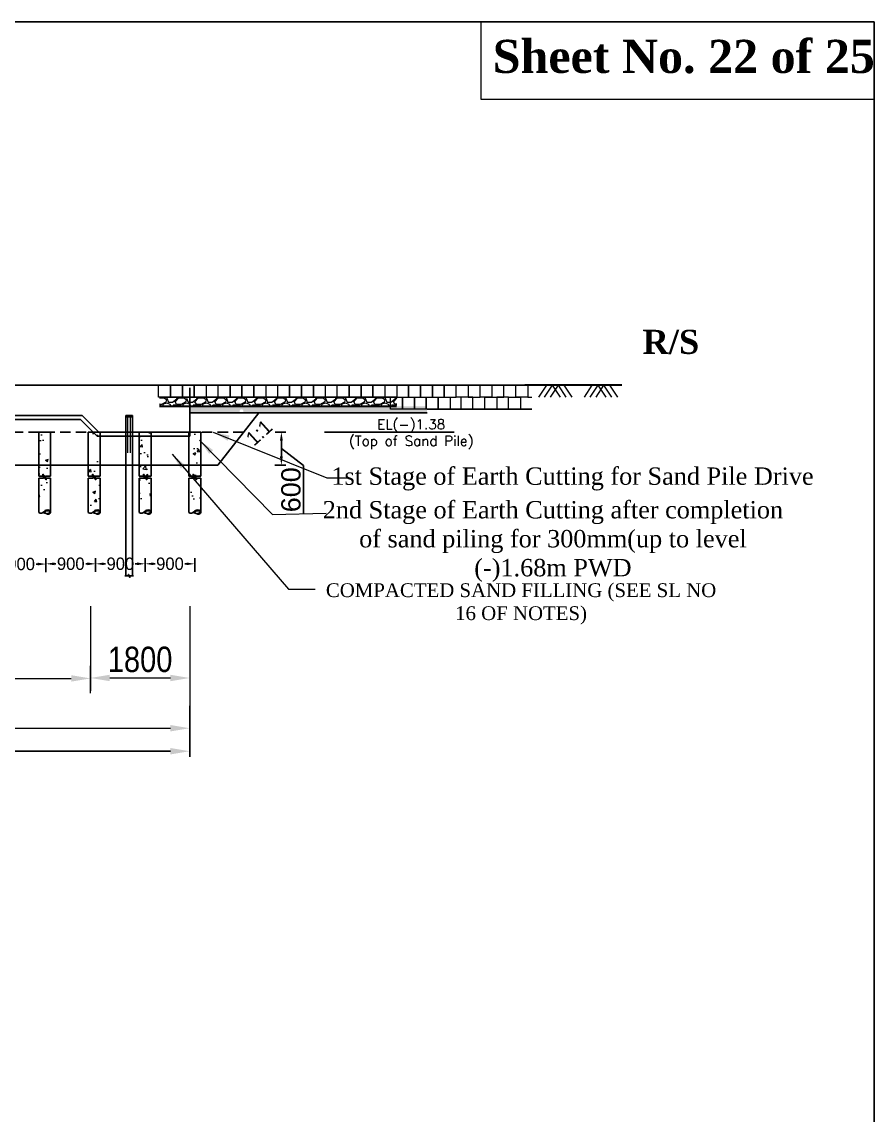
# Model space of a CAD drawing. Extents: x -358915 to 1258323, y -1667244 to -305611.
# Drawn here: x 997132 to 1012591, y -1496784 to -1476960 of the extents above; entities that cross this region are included whole.
import ezdxf

# ---------------------------------------------------------------- set-up
doc = ezdxf.new("R2010")
doc.units = 0
doc.header["$LTSCALE"] = 300
doc.header["$MEASUREMENT"] = 0
doc.linetypes.add('DASHED2', pattern=[9.524999999999999, 6.35, -3.175])
doc.layers.get('0').update_dxf_attribs({"linetype": 'CONTINUOUS'})
doc.layers.get('DEFPOINTS').update_dxf_attribs({"linetype": 'CONTINUOUS'})
for name, color, linetype, lineweight in [('Dim', 7, 'CONTINUOUS', 9), ('Dimension', 8, 'CONTINUOUS', 18), ('HATCH', 252, 'CONTINUOUS', 5), ('line2', 3, 'CONTINUOUS', 30)]:
    doc.layers.add(name, color=color, linetype=linetype, lineweight=lineweight)
doc.layers.add('LINE', color=7, linetype='CONTINUOUS')
doc.layers.add('P1', color=7, linetype='CONTINUOUS')
doc.styles.add('1-2', font='arial.ttf')
doc.styles.add('Arial', font='arial.ttf')
doc.styles.add('BIG', font='ROMANT.SHX')
doc.styles.add('DIM', font='isocp3.shx')
doc.styles.add('dimText', font='ARIALN.TTF')
doc.dimstyles.new('3', dxfattribs={"dimtxt": 225, "dimasz": 350, "dimexe": 100, "dimexo": 25, "dimgap": 9, "dimtad": 0, "dimdec": 0, "dimzin": 0, "dimdsep": 46, "dimtxsty": 'Standard', "dimcen": 0, "dimclrd": 5, "dimclre": 6, "dimclrt": 256, "dimadec": 0, "dimazin": 0, "dimtfac": 1, "dimtdec": 0, "dimtofl": 0, "dimtmove": 2, "dimatfit": 3, "dimfxl": 1, "dimtolj": 1, "dimtzin": 0, "dimarcsym": 0})
doc.dimstyles.new('dim_230', dxfattribs={"dimtxt": 460, "dimasz": 460, "dimexe": 230, "dimexo": 100, "dimgap": 100, "dimtad": 1, "dimdec": 0, "dimzin": 0, "dimdsep": 46, "dimtxsty": 'dimText', "dimcen": 0.09, "dimclrd": 256, "dimclre": 256, "dimclrt": 7, "dimadec": 0, "dimazin": 0, "dimtfac": 1, "dimtdec": 0, "dimtofl": 0, "dimtmove": 0, "dimatfit": 3, "dimfxl": 1, "dimtolj": 1, "dimtzin": 0, "dimlwd": -1, "dimlwe": -1, "dimarcsym": 0})
doc.dimstyles.new('dim_80', dxfattribs={"dimtxt": 160, "dimasz": 160, "dimexe": 80, "dimexo": 40, "dimgap": 50, "dimtad": 1, "dimdec": 0, "dimzin": 0, "dimdsep": 46, "dimtxsty": 'DIM', "dimcen": 0.09, "dimclrd": 5, "dimclre": 5, "dimclrt": 7, "dimadec": 0, "dimazin": 0, "dimtfac": 1, "dimtdec": 0, "dimtmove": 0, "dimatfit": 3, "dimfxl": 1, "dimtolj": 1, "dimtzin": 0, "dimarcsym": 0})

# ---------------------------------------------------------------- blocks, each defined once
blk = doc.blocks.new('*D1617')
at = {"layer": 'DEFPOINTS', "color": 0, "ltscale": 500, "transparency": 16777216}
for p in [(998376.3590573936, -1487454.577863683), (1000176.359057394, -1487454.577863683), (1000176.359057394, -1488857.206405047)]:
    blk.add_point(p, dxfattribs=at)
at = {"layer": 'Dim', "ltscale": 500, "transparency": 16777216}
for p, q in [((998376.3590573936, -1487554.577863683), (998376.3590573936, -1489087.206405047)), ((1000176.359057394, -1487554.577863683), (1000176.359057394, -1489087.206405047)), ((998726.3590573936, -1488857.206405047), (999826.3590573936, -1488857.206405047))]:
    blk.add_line(p, q, dxfattribs=at)
for points in [[(998726.3590573936, -1488798.873071714), (998726.3590573936, -1488915.539738381), (998376.3590573936, -1488857.206405047)], [(999826.3590573936, -1488798.873071714), (999826.3590573936, -1488915.539738381), (1000176.359057394, -1488857.206405047)]]:
    blk.add_solid(points, dxfattribs=at)
at = {"layer": 'Dim', "color": 7, "ltscale": 500, "transparency": 16777216, "insert": (999276.3590573936, -1488522.342830695), "char_height": 460, "attachment_point": 5, "style": 'dimText'}
blk.add_mtext('\\A1;1800', dxfattribs=at)
blk = doc.blocks.new('*D1618')
at = {"layer": 'DEFPOINTS', "color": 0, "ltscale": 500, "transparency": 16777216}
for p in [(962525.8559204757, -1487931.525641294), (1000176.359057394, -1487931.525641294), (1000176.359057394, -1489768.067759697)]:
    blk.add_point(p, dxfattribs=at)
at = {"layer": 'Dim', "ltscale": 500, "transparency": 16777216}
for p, q in [((962525.8559204757, -1488031.525641294), (962525.8559204757, -1489998.067759697)), ((1000176.359057394, -1488031.525641294), (1000176.359057394, -1489998.067759697)), ((962875.8559204757, -1489768.067759697), (999826.3590573936, -1489768.067759697))]:
    blk.add_line(p, q, dxfattribs=at)
for points in [[(962875.8559204757, -1489709.734426364), (962875.8559204757, -1489826.401093031), (962525.8559204757, -1489768.067759697)], [(999826.3590573936, -1489709.734426364), (999826.3590573936, -1489826.401093031), (1000176.359057394, -1489768.067759697)]]:
    blk.add_solid(points, dxfattribs=at)
at = {"layer": 'Dim', "color": 7, "ltscale": 500, "transparency": 16777216, "insert": (981351.1074889346, -1489433.204185345), "char_height": 460, "attachment_point": 5, "style": 'dimText'}
blk.add_mtext('\\A1;41090', dxfattribs=at)
blk = doc.blocks.new('pile-X')
at = {"layer": 'Dim', "ltscale": 50}
h = blk.add_hatch(dxfattribs=at)
h.set_pattern_fill('AR-CONC', color=8, scale=100, style=0)
h.set_pattern_definition([(49.99999999999999, (-3010845.476202243, 571089.3050535461), (717.2601826007534, -62.75213498259511), [75, -825]), (355, (-3010845.476202243, 571089.3050535461), (-138.751333613, 752.1921337000118), [60, -660]), (100.4514, (-3010785.704522243, 571084.0757135461), (578.5093817140216, 689.4395420609536), [63.74018999999996, -701.1421119999992]), (46.18420000000002, (-3010845.476202243, 571289.3050535461), (1067.241048625644, -165.5190143290181), [112.5, -1237.5]), (96.6356, (-3010756.539457242, 571275.5117465461), (934.6627055487033, 974.1178709004417), [95.610288, -1051.713]), (351.1842, (-3010845.476202243, 571289.3050535461), (934.6619451336272, 974.1186009253246), [90, -990]), (21, (-3010745.476202243, 571239.3050535461), (596.9070521184617, -402.6188906653388), [75, -825]), (326.0000000000001, (-3010745.476202243, 571239.3050535461), (243.3153319215817, 725.150045046853), [60, -660]), (71.4514, (-3010695.733969242, 571205.753447546), (840.22262858149, 322.5304967099524), [63.74019000000001, -701.142112]), (37.50000000000001, (-3010845.476202243, 571089.3050535461), (12.15985531729067, 332.8938538313115), [0, -652, 0, -670, 0, -662.5]), (7.499999999999999, (-3010845.476202243, 571089.3050535461), (263.0695374421486, 394.4117118823602), [0, -382, 0, -637, 0, -252.5]), (327.5, (-3011068.476202243, 571089.3050535461), (533.8224361724091, -22.5548717343798), [0, -250, 0, -780, 0, -1035]), (317.5, (-3011168.476202243, 571089.3050535461), (583.1861693423863, 100.1049823323176), [0, -325, 0, -518, 0, -735])])
h.paths.add_polyline_path([(-149.9999999995343, -1862.549140498042), (-44.37996363360435, -1862.549140498042), (-44.37996363313869, -1814.290711428388), (22.40609560068697, -1902.699958339334), (22.40609560068697, -1862.424126560334), (150, -1862.424126560334), (150, 1.164153218269348e-10), (-150, 0)])
at = {"layer": 'P1', "ltscale": 50}
for points in [[(-150, 0), (150, 0)], [(-149.9087617681362, 0), (-149.9087617681362, -1112.208074151777)], [(150, 0), (150, -1112.083060214069)], [(-150, -1112.208074151777), (-44.37996363360435, -1112.208074151777), (-44.37996363360435, -1063.949645081773), (22.40609560068697, -1152.358891993999), (22.40609560068697, -1112.083060214069), (150, -1112.083060214069)], [(-150, -1160.911674804292), (-28.5669916504994, -1160.911674804292), (-28.5669916504994, -1112.653245734289), (38.21906758379191, -1201.062492646515), (38.21906758379191, -1160.786660866584), (150, -1160.786660866584)], [(-150, -1160.911674804292), (-150, -2028.650101999916)], [(150, -1160.786660866584), (150, -2011.117659517262)]]:
    blk.add_lwpolyline(points, dxfattribs=at)
blk.add_spline([(-150, -2028.650101999916), (-115.1541885044426, -2046.883842180181), (-72.33903026301414, -2042.041838935274), (-23.05619885213673, -2009.745555324178), (14.91868130397052, -1980.681339371182), (66.79975722823292, -1964.722243032582), (105.899146434851, -1967.530482949853), (131.8389136078767, -1981.652073742287), (144.2861137576401, -1997.0429196066), (150, -2011.117659518659), (149.9999999995343, -2023.908719728748), (122.7318595442921, -2060.864059358999), (73.41410549171269, -2067.157443929627), (37.57649098336697, -2050.554983179714), (9.58250171225518, -2030.708258290939), (-17.69906567595899, -2022.817134614266), (-50.79176057782024, -2030.717405652325)], degree=3, dxfattribs=at)
blk = doc.blocks.new('*D1619')
at = {"layer": 'DEFPOINTS', "color": 0, "transparency": 16777216}
for p in [(1000268.299167, -1486787.23597342), (999368.2991669998, -1486960.008142574), (1000268.299167, -1486960.008142574)]:
    blk.add_point(p, dxfattribs=at)
at = {"layer": 'LINE', "color": 6, "lineweight": -2, "transparency": 16777216}
for p, q in [((999368.2991669998, -1486935.008142574), (999368.2991669998, -1486687.23597342)), ((1000268.299167, -1486935.008142574), (1000268.299167, -1486687.23597342))]:
    blk.add_line(p, q, dxfattribs=at)
at = {"layer": 'LINE', "color": 5, "lineweight": -2, "transparency": 16777216}
for p, q in [((999518.2991669998, -1486787.23597342), (999546.7991669998, -1486787.23597342)), ((1000118.299167, -1486787.23597342), (1000089.799167, -1486787.23597342))]:
    blk.add_line(p, q, dxfattribs=at)
at = {"layer": 'LINE', "color": 5, "transparency": 16777216}
for points in [[(999518.2991669998, -1486762.23597342), (999518.2991669998, -1486812.23597342), (999368.2991669998, -1486787.23597342)], [(1000118.299167, -1486762.23597342), (1000118.299167, -1486812.23597342), (1000268.299167, -1486787.23597342)]]:
    blk.add_solid(points, dxfattribs=at)
at = {"layer": 'LINE', "transparency": 16777216, "insert": (999818.2991669998, -1486787.23597342), "char_height": 225, "attachment_point": 5}
blk.add_mtext('\\A1;900', dxfattribs=at)
blk = doc.blocks.new('*D1621')
at = {"layer": 'DEFPOINTS', "color": 0, "ltscale": 500, "transparency": 16777216}
for p in [(1001686.78129492, -1484396.863860954), (1001681.690366935, -1484996.863860954), (1001838.83871708, -1484996.863860954)]:
    blk.add_point(p, dxfattribs=at)
at = {"layer": 'Dim', "color": 5, "lineweight": -2, "ltscale": 500, "transparency": 16777216}
for p, q in [((1001726.78129492, -1484396.863860954), (1001918.83871708, -1484396.863860954)), ((1001838.83871708, -1484556.863860954), (1001838.83871708, -1484836.863860954)), ((1001838.83871708, -1484696.863860954), (1002243.179688993, -1485007.081897865)), ((1001721.690366935, -1484996.863860954), (1001918.83871708, -1484996.863860954)), ((1002243.179688993, -1485007.081897865), (1002243.179688993, -1485881.092811916))]:
    blk.add_line(p, q, dxfattribs=at)
at = {"layer": 'Dim', "color": 5, "ltscale": 500, "transparency": 16777216}
for points in [[(1001812.172050413, -1484556.863860954), (1001865.505383746, -1484556.863860954), (1001838.83871708, -1484396.863860954)], [(1001812.172050413, -1484836.863860954), (1001865.505383746, -1484836.863860954), (1001838.83871708, -1484996.863860954)]]:
    blk.add_solid(points, dxfattribs=at)
at = {"layer": 'Dim', "color": 7, "ltscale": 500, "transparency": 16777216, "insert": (1002014.47914329, -1485444.087354891), "char_height": 350, "attachment_point": 5, "rotation": 90, "style": 'Arial'}
blk.add_mtext('\\A1;600', dxfattribs=at)
blk = doc.blocks.new('*D1625')
at = {"layer": 'DEFPOINTS', "color": 0, "ltscale": 500, "transparency": 16777216}
for p in [(998376.3590573936, -1488864.64914605), (988376.3590573936, -1489229.641791943), (998376.3590573936, -1489229.641791943)]:
    blk.add_point(p, dxfattribs=at)
at = {"layer": 'Dim', "ltscale": 500, "transparency": 16777216}
for p, q in [((988376.3590573936, -1489129.641791943), (988376.3590573936, -1488634.64914605)), ((998376.3590573936, -1489129.641791943), (998376.3590573936, -1488634.64914605)), ((988726.3590573936, -1488864.64914605), (998026.3590573936, -1488864.64914605))]:
    blk.add_line(p, q, dxfattribs=at)
for points in [[(988726.3590573936, -1488806.315812717), (988726.3590573936, -1488922.982479383), (988376.3590573936, -1488864.64914605)], [(998026.3590573936, -1488806.315812717), (998026.3590573936, -1488922.982479383), (998376.3590573936, -1488864.64914605)]]:
    blk.add_solid(points, dxfattribs=at)
at = {"layer": 'Dim', "color": 7, "ltscale": 500, "transparency": 16777216, "insert": (993376.3590573936, -1488529.785571698), "char_height": 460, "attachment_point": 5, "style": 'dimText'}
blk.add_mtext('\\A1;10000', dxfattribs=at)
blk = doc.blocks.new('*D1626')
at = {"layer": 'DEFPOINTS', "color": 0, "ltscale": 0.5, "transparency": 16777216}
for p in [(1000176.359057394, -1489335.314569235), (962525.8559204757, -1489614.288977941), (1000176.359057394, -1490185.356108222)]:
    blk.add_point(p, dxfattribs=at)
at = {"layer": 'LINE', "color": 6, "lineweight": -2, "ltscale": 0.5, "transparency": 16777216}
for p, q in [((1000176.359057394, -1489360.314569235), (1000176.359057394, -1490285.356108222)), ((962525.8559204757, -1489639.288977941), (962525.8559204757, -1490285.356108222))]:
    blk.add_line(p, q, dxfattribs=at)
at = {"layer": 'LINE', "color": 5, "lineweight": -2, "ltscale": 0.5, "transparency": 16777216}
for p, q in [((962875.8559204757, -1490185.356108222), (980854.6074889346, -1490185.356108222)), ((999826.3590573936, -1490185.356108222), (981847.6074889346, -1490185.356108222))]:
    blk.add_line(p, q, dxfattribs=at)
at = {"layer": 'LINE', "color": 5, "ltscale": 0.5, "transparency": 16777216}
for points in [[(962875.8559204757, -1490127.022774889), (962875.8559204757, -1490243.689441555), (962525.8559204757, -1490185.356108222)], [(999826.3590573936, -1490127.022774889), (999826.3590573936, -1490243.689441555), (1000176.359057394, -1490185.356108222)]]:
    blk.add_solid(points, dxfattribs=at)
at = {"layer": 'LINE', "ltscale": 0.5, "transparency": 16777216, "insert": (981351.1074889346, -1490185.356108222), "char_height": 225, "attachment_point": 5}
blk.add_mtext('\\A1;37651', dxfattribs=at)
blk = doc.blocks.new('*D1701')
at = {"layer": 'DEFPOINTS', "color": 0, "transparency": 16777216}
for p in [(999368.2991669998, -1486787.23597342), (998468.2991669998, -1486960.008142574), (999368.2991669998, -1486960.008142574)]:
    blk.add_point(p, dxfattribs=at)
at = {"layer": 'LINE', "color": 6, "lineweight": -2, "transparency": 16777216}
for p, q in [((998468.2991669998, -1486935.008142574), (998468.2991669998, -1486687.23597342)), ((999368.2991669998, -1486935.008142574), (999368.2991669998, -1486687.23597342))]:
    blk.add_line(p, q, dxfattribs=at)
at = {"layer": 'LINE', "color": 5, "lineweight": -2, "transparency": 16777216}
for p, q in [((998618.2991669998, -1486787.23597342), (998646.7991669998, -1486787.23597342)), ((999218.2991669998, -1486787.23597342), (999189.7991669998, -1486787.23597342))]:
    blk.add_line(p, q, dxfattribs=at)
at = {"layer": 'LINE', "color": 5, "transparency": 16777216}
for points in [[(998618.2991669998, -1486762.23597342), (998618.2991669998, -1486812.23597342), (998468.2991669998, -1486787.23597342)], [(999218.2991669998, -1486762.23597342), (999218.2991669998, -1486812.23597342), (999368.2991669998, -1486787.23597342)]]:
    blk.add_solid(points, dxfattribs=at)
at = {"layer": 'LINE', "transparency": 16777216, "insert": (998918.2991669998, -1486787.23597342), "char_height": 225, "attachment_point": 5}
blk.add_mtext('\\A1;900', dxfattribs=at)
blk = doc.blocks.new('*D1702')
at = {"layer": 'DEFPOINTS', "color": 0, "transparency": 16777216}
for p in [(997568.2991669998, -1486787.23597342), (997568.2991669998, -1486960.008142574), (998468.2991669998, -1486960.008142574)]:
    blk.add_point(p, dxfattribs=at)
at = {"layer": 'LINE', "color": 6, "lineweight": -2, "transparency": 16777216}
for p, q in [((997568.2991669998, -1486935.008142574), (997568.2991669998, -1486687.23597342)), ((998468.2991669998, -1486935.008142574), (998468.2991669998, -1486687.23597342))]:
    blk.add_line(p, q, dxfattribs=at)
at = {"layer": 'LINE', "color": 5, "lineweight": -2, "transparency": 16777216}
for p, q in [((997718.2991669998, -1486787.23597342), (997746.7991669998, -1486787.23597342)), ((998318.2991669998, -1486787.23597342), (998289.7991669998, -1486787.23597342))]:
    blk.add_line(p, q, dxfattribs=at)
at = {"layer": 'LINE', "color": 5, "transparency": 16777216}
for points in [[(997718.2991669998, -1486762.23597342), (997718.2991669998, -1486812.23597342), (997568.2991669998, -1486787.23597342)], [(998318.2991669998, -1486762.23597342), (998318.2991669998, -1486812.23597342), (998468.2991669998, -1486787.23597342)]]:
    blk.add_solid(points, dxfattribs=at)
at = {"layer": 'LINE', "transparency": 16777216, "insert": (998018.2991669998, -1486787.23597342), "char_height": 225, "attachment_point": 5}
blk.add_mtext('\\A1;900', dxfattribs=at)
blk = doc.blocks.new('*D1703')
at = {"layer": 'DEFPOINTS', "color": 0, "transparency": 16777216}
for p in [(996668.2991669998, -1486791.521015953), (996668.2991669998, -1486964.293185108), (997568.2991669998, -1486964.293185108)]:
    blk.add_point(p, dxfattribs=at)
at = {"layer": 'LINE', "color": 6, "lineweight": -2, "transparency": 16777216}
for p, q in [((996668.2991669998, -1486939.293185108), (996668.2991669998, -1486691.521015953)), ((997568.2991669998, -1486939.293185108), (997568.2991669998, -1486691.521015953))]:
    blk.add_line(p, q, dxfattribs=at)
at = {"layer": 'LINE', "color": 5, "lineweight": -2, "transparency": 16777216}
for p, q in [((996818.2991669998, -1486791.521015953), (996846.7991669998, -1486791.521015953)), ((997418.2991669998, -1486791.521015953), (997389.7991669998, -1486791.521015953))]:
    blk.add_line(p, q, dxfattribs=at)
at = {"layer": 'LINE', "color": 5, "transparency": 16777216}
for points in [[(996818.2991669998, -1486766.521015953), (996818.2991669998, -1486816.521015953), (996668.2991669998, -1486791.521015953)], [(997418.2991669998, -1486766.521015953), (997418.2991669998, -1486816.521015953), (997568.2991669998, -1486791.521015953)]]:
    blk.add_solid(points, dxfattribs=at)
at = {"layer": 'LINE', "transparency": 16777216, "insert": (997118.2991669998, -1486791.521015953), "char_height": 225, "attachment_point": 5}
blk.add_mtext('\\A1;900', dxfattribs=at)

msp = doc.modelspace()

# ---------------------------------------------------------------- hatches: boundary and pattern name
at = {"layer": 'Dim', "ltscale": 500}
h = msp.add_hatch(dxfattribs=at)
h.set_pattern_fill('GRAVEL', color=8, scale=360)
h.set_pattern_definition([(228.012787504, (946377.5983068432, -1521019.575610185), (-2880.000000000023, -3240.000000000002), [48.43296000000001, -4794.871696946532]), (184.969740728, (946345.1983068433, -1521055.575610185), (4319.999999999991, 360.0000000000127), [83.11248, -8228.132914042799]), (132.510447078, (946262.3983068432, -1521062.775610185), (3600.000000000042, -3959.999999999952), [58.60367999999983, -5801.771734595872]), (267.273689006, (946121.9983068432, -1521152.775610185), (360.0000000000088, 7200.000000000006), [75.68567999999877, -7492.880894986298]), (292.833654178, (946118.3983068432, -1521228.375610185), (-1799.999999999996, 4320.000000000011), [74.21579999999875, -7347.374326111646]), (357.273689006, (946147.1983068433, -1521296.775610185), (-7200.000000000006, 360.0000000000092), [75.68567999999877, -7492.880894986298]), (37.6942404667, (946222.7983068433, -1521300.375610185), (-4680, -3599.99999999999), [100.09044, -9908.945477609761]), (72.2553283749, (946301.9983068432, -1521239.175610185), (2520.00000000001, 7920.000000000002), [94.4956799999978, -9355.075738852665]), (121.429565615, (946330.7983068433, -1521149.175610185), (-2880.000000000007, 4679.999999999996), [75.9419999999997, -7518.266319502417]), (175.236358309, (946291.1983068433, -1521084.375610185), (3959.999999999995, -360.0000000000137), [86.69952000000002, -4248.274528365228]), (222.397437798, (946204.7983068433, -1521077.175610185), (-4319.999999999986, -3959.99999999999), [112.12128, -11100.01500172617]), (138.814074834, (946478.3983068432, -1521156.375610185), (-2520.000000000012, 2160), [38.26835999999937, -3788.584132584421]), (171.46923439, (946449.5983068432, -1521131.175610185), (4680, -719.9999999999984), [72.80532000000001, -7207.744109816521]), (225, (946377.5983068432, -1521120.375610185), (-3.996802888650564e-14, -359.9999999999758), [50.91156, -458.2053224543161]), (203.198590514, (946352.3983068432, -1521077.175610185), (1799.999999999996, 719.9999999999912), [27.41688, -2714.261438111004]), (291.801409486, (946327.1983068433, -1521087.975610185), (-359.9999999998863, 1080.000000000037), [38.77308, -1899.88625056842]), (30.9637565321, (946341.5983068432, -1521123.975610185), (1080.000000000019, 719.9999999999926), [62.97443999999982, -2036.168242144302]), (161.565051177, (946395.5983068432, -1521091.575610185), (720.0000000000042, -359.9999999999916), [45.53675999999938, -1092.883197660604]), (16.38954033399999, (946118.3983068432, -1521087.975610185), (3599.999999999988, 1080.000000000016), [63.79199999999999, -6315.424252800983]), (70.3461759419, (946179.5983068432, -1521069.975610185), (-1440.00000000044, -3960.000000001223), [53.51796, -5298.266789034839]), (293.198590514, (946395.5983068432, -1521019.575610185), (-719.9999999999894, 1799.999999999997), [54.8334, -2686.844918111004]), (343.610459666, (946417.1983068433, -1521069.975610185), (-3599.999999999988, 1080.000000000016), [63.79199999999889, -6315.424252800698]), (339.44395478, (946118.3983068432, -1521311.175610185), (-1800.000000000013, 720.0000000000089), [61.5167999999989, -3014.32454831423]), (294.775140569, (946175.9983068432, -1521332.775610185), (-1800.000000000002, 3960.000000000001), [51.54408, -5102.87150277936]), (66.8014094864, (946399.1983068433, -1521379.575610185), (719.9999999999933, 1799.999999999989), [54.8334, -2686.844918111004]), (17.3540246363, (946420.7983068433, -1521329.175610185), (-4679.999999999992, -1439.999999999987), [60.34716000000001, -5974.3525011264]), (69.44395478040002, (946222.7983068433, -1521379.575610185), (-720.0000000000026, -1799.999999999984), [30.75839999999945, -3045.08294831423]), (101.3099324739999, (946377.5983068432, -1521379.575610185), (-359.999999999987, 1440.000000000005), [18.3564, -1817.290624893408]), (165.963756532, (946373.9983068432, -1521361.575610185), (1079.999999999985, -360.0000000000005), [74.2158, -1410.102225222372]), (186.009005957, (946301.9983068432, -1521343.575610185), (3600.000000000016, 359.999999999994), [68.778, -6809.012342835409]), (303.690067526, (946341.5983068432, -1521156.375610185), (-359.9999999999955, 719.999999999995), [51.91991999999889, -1246.07853916702]), (353.157226587, (946370.3983068432, -1521199.575610185), (6120.000000000005, -720.0000000000191), [90.64584, -8973.92254465019]), (60.9453959009, (946460.3983068432, -1521210.375610185), (-1439.999999999991, -2519.999999999992), [37.06416, -3669.36269075532]), (90, (946478.3983068432, -1521177.975610185), (-360, 360), [21.6, -338.4]), (120.256437164, (946294.7983068433, -1521332.775610185), (1440.000000000003, -2520.000000000003), [50.01264, -4951.267196201929]), (48.01278750420001, (946269.5983068432, -1521289.575610185), (2880, 3239.999999999991), [96.86592, -4746.43873694653]), (0, (946334.3983068432, -1521217.575610185), (360, 360), [93.60000000000001, -266.4]), (325.3048464690001, (946427.9983068432, -1521217.575610185), (3600.00000000005, -2519.999999999937), [56.9210399999989, -5635.178748303041]), (254.054604099, (946474.7983068433, -1521249.975610185), (-360.0000000000136, -1440.000000000002), [52.41672000000001, -2568.422840140981]), (207.645975364, (946460.3983068432, -1521300.375610185), (-6839.999999999982, -3600.000000000017), [85.3434, -8449.010705613382]), (175.42607874, (946384.7983068433, -1521339.975610185), (-4679.999999999984, 360.0000000000005), [90.28764000000001, -8938.466426868805])])
h.paths.add_polyline_path([(999626.454889504, -1483764.522526904), (999626.678843884, -1483933.106673851), (1003931.973849782, -1483933.10694977), (1003931.973781166, -1483764.259784467), (1002672.507985249, -1483764.259784467), (1002456.507985249, -1483764.259784467), (1002240.507985249, -1483764.259784467), (1002024.507985249, -1483764.259784467)])
h = msp.add_hatch(dxfattribs=at)
h.set_pattern_fill('AR-SAND', color=8, scale=43.2)
h.set_pattern_definition([(37.50000000000001, (735398.4888217661, -1553973.268293589), (-2.721313070335072, 83.23878682136846), [0, -65.66400000000002, 0, -73.44000000000001, 0, -70.2]), (7.500000000000001, (735398.4888217661, -1553973.268293589), (76.45435366756581, 121.9167100179248), [0, -35.424, 0, -59.184, 0, -22.68]), (327.5, (735345.352821766, -1553973.268293589), (134.5309284276646, 0.2444711127968855), [0, -21.6, 0, -77.76, 0, -101.52]), (317.5, (735345.352821766, -1553973.268293589), (129.8646693175231, 37.91558440515958), [0, -10.8, 0, -50.976, 0, -58.32])])
h.paths.add_polyline_path([(1002810.987765012, -1483933.106673851), (1001949.34910161, -1483933.106673851), (1001949.34910161, -1483983.885164571), (1001949.34910161, -1484052.081412149), (1002810.999840613, -1484052.079172765)])
h.paths.add_polyline_path([(1004481.974869214, -1483933.106673851), (1002810.987765012, -1483933.106673851), (1002810.999840613, -1484052.079172765), (1004340.483788769, -1484052.075197718), (1004340.483788769, -1484052.075104156), (1004481.975248754, -1484052.075104156)])
edge = h.paths.add_edge_path()
edge.add_line((1000176.587139564, -1483934.642468891), (1000176.65654975, -1484052.202646551))
edge.add_line((1000176.65654975, -1484052.202646551), (1001101.485903512, -1484052.0836157))
edge.add_arc((1001116.230961554, -1484019.241824285), 35.9999999999966, 90, 245.8212355963029, ccw=False)
edge.add_arc((1001116.230961554, -1484019.241824285), 35.99999999998953, -65.82093777908608, 90.00000000006668, ccw=False)
edge.add_line((1001130.976190305, -1484052.083539056), (1001949.349101611, -1484052.081412149))
edge.add_line((1001949.34910161, -1484052.081412149), (1001949.34910161, -1483983.885164571))
edge.add_line((1001949.34910161, -1483983.885164571), (1001949.34910161, -1483933.106673851))
edge.add_line((1001949.34910161, -1483933.106673851), (1000176.587139564, -1483934.642468891))
h.paths.add_polyline_path([(1000176.837287101, -1484052.086292837), (1000176.837295322, -1484016.382753259), (1000176.716733401, -1483934.703888155), (1000176.359933891, -1483934.704209646), (1000176.358986982, -1484052.086294222)])
at = {"layer": 'HATCH', "ltscale": 10}
h = msp.add_hatch(dxfattribs=at)
h.set_pattern_fill('ANSI31', color=256, scale=375, angle=45, style=0)
h.set_pattern_definition([(90, (982414.1842710299, -1475073.625385132), (-46.875, 7.105427357601002e-15), [])])
h.paths.add_polyline_path([(999016.3590573936, -1484773.126706079), (999060.5722549816, -1484773.126706079), (999060.5722549816, -1484759.627472249), (999088.6135193051, -1484785.635437262), (999088.6135193051, -1484773.126706079), (999136.3590573936, -1484773.126706079), (999136.3590573936, -1484122.354357037), (999016.3590573936, -1484122.354357037)])

# ---------------------------------------------------------------- linework, layer by layer
at = {"color": 7}
for points in [[(999626.3589869386, -1483548.213410515), (1003931.972679418, -1483548.191147673)], [(1003930.566503842, -1483548.190030729), (1006385.048524755, -1483548.17733945)], [(1003931.973781166, -1483764.259784467), (999626.3595162258, -1483764.25912096)]]:
    msp.add_lwpolyline(points, dxfattribs=at)
at = {"layer": 'Dim', "color": 8, "linetype": 'Continuous', "ltscale": 500}
for p, q in [((1000176.837224866, -1484065.696201549), (1000176.837820847, -1484065.696201549)), ((1000176.83820593, -1484343.470979195), (1000176.837295141, -1484343.471456275))]:
    msp.add_line(p, q, dxfattribs=at)
at = {"layer": 'Dim', "ltscale": 500}
for points in [[(999827.7929198008, -1483764.463029956), (999611.7929198008, -1483764.463029956), (999611.7929198008, -1483548.463029956), (999827.8078517958, -1483548.463361709)], [(1000043.807851796, -1483764.463361709), (999827.8078517958, -1483764.463361709), (999827.8078517958, -1483548.463361709), (1000043.807851796, -1483548.463361709)], [(1000259.807851796, -1483764.463361709), (1000043.807851796, -1483764.463361709), (1000043.807851796, -1483548.463361709), (1000259.82278379, -1483548.463693463)], [(1000475.82278379, -1483764.463693463), (1000259.82278379, -1483764.463693463), (1000259.82278379, -1483548.463693463), (1000475.82278379, -1483548.463693463)], [(1000907.837859705, -1483764.395059386), (1000691.837859705, -1483764.395059385), (1000691.837859705, -1483548.395059385), (1000907.8527917, -1483548.395391139)], [(1001123.8527917, -1483764.395391139), (1000907.8527917, -1483764.395391139), (1000907.8527917, -1483548.395391139), (1001123.8527917, -1483548.395391139)], [(1001339.8527917, -1483764.395391139), (1001123.8527917, -1483764.395391139), (1001123.8527917, -1483548.395391139), (1001339.867723695, -1483548.395722892)], [(1001555.867723695, -1483764.395722892), (1001339.867723695, -1483764.395722892), (1001339.867723695, -1483548.395722892), (1001555.867723695, -1483548.395722892)], [(1001987.882799609, -1483764.327088815), (1001771.882799609, -1483764.327088815), (1001771.882799609, -1483548.327088815), (1001987.897731605, -1483548.327420568)], [(1002203.897731605, -1483764.327420568), (1001987.897731605, -1483764.327420568), (1001987.897731605, -1483548.327420568), (1002203.897731605, -1483548.327420568)], [(1002419.897731605, -1483764.327420568), (1002203.897731605, -1483764.327420568), (1002203.897731605, -1483548.327420568), (1002419.912663599, -1483548.327752321)], [(1002635.912663599, -1483764.327752321), (1002419.912663599, -1483764.327752321), (1002419.912663599, -1483548.327752321), (1002635.912663599, -1483548.327752321)], [(1003067.927739514, -1483764.259118244), (1002851.927739514, -1483764.259118244), (1002851.927739514, -1483548.259118244), (1003067.942671509, -1483548.259449997)], [(1003283.942671509, -1483764.259449997), (1003067.942671509, -1483764.259449997), (1003067.942671509, -1483548.259449997), (1003283.942671509, -1483548.259449997)], [(1003499.942671509, -1483764.259449997), (1003283.942671509, -1483764.259449997), (1003283.942671509, -1483548.259449997), (1003499.957603503, -1483548.259781751)], [(1003715.957603503, -1483764.259781751), (1003499.957603503, -1483764.259781751), (1003499.957603503, -1483548.259781751), (1003715.957603503, -1483548.259781751)], [(1003930.56654071, -1483764.25945871), (1004146.56654071, -1483764.25945871), (1004146.56654071, -1483548.25945871), (1003930.56654071, -1483548.25945871)], [(1004146.581472705, -1483764.259126957), (1004362.581472705, -1483764.259126957), (1004362.581472705, -1483548.259126957), (1004146.56654071, -1483548.25945871)], [(1004362.581472705, -1483764.259126957), (1004578.581472705, -1483764.259126957), (1004578.581472705, -1483548.259126957), (1004362.581472705, -1483548.259126957)], [(1004578.5964047, -1483764.258795204), (1004794.5964047, -1483764.258795204), (1004794.5964047, -1483548.258795204), (1004578.581472705, -1483548.259126957)], [(1004794.5964047, -1483764.258795204), (1005010.5964047, -1483764.258795204), (1005010.5964047, -1483548.258795204), (1004794.5964047, -1483548.258795204)], [(1005226.5964047, -1483764.258795204), (1005010.5964047, -1483764.258795204), (1005010.5964047, -1483548.258795204), (1005226.5964047, -1483548.258795204)], [(1005226.5964047, -1483764.258795204), (1005442.5964047, -1483764.258795204), (1005442.5964047, -1483548.258795204), (1005226.5964047, -1483548.258795204)], [(1005658.5964047, -1483764.258795204), (1005442.5964047, -1483764.258795204), (1005442.5964047, -1483548.258795204), (1005658.5964047, -1483548.258795204)], [(1005658.5964047, -1483764.258795204), (1005874.5964047, -1483764.258795204), (1005874.5964047, -1483548.258795204), (1005658.5964047, -1483548.258795204)], [(1006308.018552733, -1483764.258795204), (1006092.018552733, -1483764.258795204), (1006092.018552733, -1483548.258795204), (1006308.018552733, -1483548.258795204)], [(1003820.285679928, -1483764.25945871), (1004036.285679928, -1483764.25945871), (1004036.285679928, -1483980.25945871), (1003820.285679928, -1483980.25945871)], [(1004036.300611923, -1483764.259790464), (1004252.300611923, -1483764.259790464), (1004252.300611923, -1483980.259790464), (1004036.285679928, -1483980.25945871)], [(1004252.300611923, -1483764.259790464), (1004468.300611923, -1483764.259790464), (1004468.300611923, -1483980.259790464), (1004252.300611923, -1483980.259790464)], [(1004468.315543918, -1483764.260122217), (1004684.315543918, -1483764.260122217), (1004684.315543918, -1483980.260122217), (1004468.300611923, -1483980.259790464)], [(1004684.315543918, -1483764.260122217), (1004900.315543918, -1483764.260122217), (1004900.315543918, -1483980.260122217), (1004684.315543918, -1483980.260122217)], [(1005311.158097956, -1483764.260122217), (1005095.158097956, -1483764.260122217), (1005095.158097956, -1483980.260122217), (1005311.158097956, -1483980.260122217)], [(1005528.580245989, -1483764.260122217), (1005744.580245989, -1483764.260122217), (1005744.580245989, -1483980.260122217), (1005528.580245989, -1483980.260122217)], [(1005960.580245989, -1483764.260122217), (1005744.580245989, -1483764.260122217), (1005744.580245989, -1483980.260122217), (1005960.580245989, -1483980.260122217)], [(1005960.580245989, -1483764.260122217), (1006176.580245989, -1483764.260122217), (1006176.580245989, -1483980.260122217), (1005960.580245989, -1483980.260122217)]]:
    msp.add_lwpolyline(points, close=True, dxfattribs=at)
msp.add_lwpolyline([(1006385.048524755, -1483548.258795204), (1006308.018552733, -1483548.258795204), (1006308.018552733, -1483764.258795204), (1006385.048524755, -1483764.258795204)], dxfattribs=at)
for centre, radius, start, end in [((997594.2369492665, -1485989.883042476), 156.4890445393312, 67.92228333188218, 123.2279384557123), ((997568.9737558091, -1485731.071471283), 141.4903736085907, 244.6904730321223, 306.4597487558806), ((998494.2369492665, -1485989.883042476), 156.4890445393312, 67.92228333188218, 123.2279384557123), ((998468.9737558091, -1485731.071471283), 141.4903736085907, 244.6904730321223, 306.4597487558806), ((999418.0484804944, -1485989.883042476), 156.4890445393312, 67.92228333188218, 123.2279384557123), ((999392.785287037, -1485731.071471283), 141.4903736085907, 244.6904730321223, 306.4597487558806), ((1000318.382192361, -1485989.883042476), 156.4890445393312, 67.92228333188218, 123.2279384557123), ((1000293.118998903, -1485731.071471283), 141.4903736085907, 244.6904730321223, 306.4597487558806)]:
    msp.add_arc(centre, radius, start, end, dxfattribs=at)
at = {"layer": 'HATCH', "color": 3, "lineweight": 15}
for points in [[(1006645.62076969, -1483548.321075872), (1006501.872312523, -1483764.053380749)], [(1006751.502326013, -1483548.321075872), (1006607.753868847, -1483764.053380749)], [(1006857.383882337, -1483548.321075872), (1006713.635425171, -1483764.053380749)], [(1006751.502326013, -1483548.321075872), (1006895.371446716, -1483764.053380749)], [(1006857.383882337, -1483548.321075872), (1007001.25300304, -1483764.053380749)], [(1006963.265438661, -1483548.321075872), (1007107.134559364, -1483764.053380749)], [(1007472.779468314, -1483548.321075872), (1007329.031011148, -1483764.053380749)], [(1007578.661024638, -1483548.321075872), (1007434.912567472, -1483764.053380749)], [(1007684.542580962, -1483548.321075872), (1007540.794123796, -1483764.053380749)], [(1007578.661024638, -1483548.321075872), (1007722.53014534, -1483764.053380749)], [(1007684.542580962, -1483548.321075872), (1007828.411701664, -1483764.053380749)], [(1007790.424137286, -1483548.321075872), (1007934.293257988, -1483764.053380749)]]:
    msp.add_lwpolyline(points, dxfattribs=at)
at = {"layer": 'LINE'}
for p, q in [((988194.8559411531, -1483548.463029956), (999626.3590573936, -1483548.463029956)), ((1000176.359057394, -1484471.863860953), (1000176.359057394, -1483596.863860954)), ((988364.1882328808, -1484171.863860954), (998195.2930402157, -1484171.863860954)), ((988376.3590573936, -1484096.863860954), (998226.3590573936, -1484096.863860954)), ((998195.2930402157, -1484171.863860954), (998495.2930402157, -1484471.863860953)), ((998226.3590573936, -1484096.863860954), (998526.3590573936, -1484396.863860954)), ((999016.3590573936, -1487010.068114357), (999016.3590573936, -1484096.863860954)), ((999136.3590573936, -1484096.863860954), (999016.3590573936, -1484096.863860954)), ((999136.3590573936, -1484121.863860954), (999016.3590573936, -1484121.863860954)), ((999136.3590573936, -1487010.068114357), (999136.3590573936, -1484096.863860954)), ((998526.3590573936, -1484396.863860954), (1000176.359057394, -1484396.863860954)), ((999016.3593372584, -1484732.84636405), (999016.359016373, -1484246.863898184)), ((999016.3593187139, -1484682.846067305), (999016.359016373, -1484246.863898184)), ((1002621.54264966, -1484396.863860954), (1004970.291042118, -1484396.863860954)), ((1002856.954785354, -1484396.863860954), (1004970.291042118, -1484396.863860954)), ((998495.2930402157, -1484471.863860954), (1000176.359057394, -1484471.863860954)), ((1000688.269431178, -1484996.863860954), (961387.455035489, -1484996.863860954))]:
    msp.add_line(p, q, dxfattribs=at)
at = {"layer": 'LINE', "ltscale": 500}
for p, q in [((1004480.571103225, -1483980.246228742), (1006385.048524755, -1483980.246228742)), ((1000176.836901491, -1484052.08629298), (1004481.975248754, -1484052.075104156))]:
    msp.add_line(p, q, dxfattribs=at)
at = {"layer": 'LINE', "linetype": 'DASHED2', "ltscale": 0.1}
msp.add_line((1001157.62717426, -1484396.863860954), (960787.4550354881, -1484396.863860954), dxfattribs=at)
at = {"layer": 'LINE'}
msp.add_lwpolyline([(1012591.211925199, -1520103.986351112), (951579.2273280964, -1520103.986351112), (951579.2273280964, -1476959.797243162), (1012591.211925199, -1476959.797243162)], close=True, dxfattribs=at)
at = {"layer": 'LINE', "lineweight": 9}
msp.add_lwpolyline([(1012591.211925199, -1476959.797243162), (1005457.153855329, -1476959.797243162), (1005457.153855329, -1478359.213714703), (1012591.211925199, -1478359.213714703)], close=True, dxfattribs=at)
at = {"layer": 'LINE', "ltscale": 500, "const_width": 36}
msp.add_lwpolyline([(1003931.974869214, -1483933.106673851), (999626.678843884, -1483933.106673851)], dxfattribs=at)
at = {"layer": 'LINE', "ltscale": 500}
msp.add_lwpolyline([(1000688.269431178, -1484996.863860954), (1001427.337061143, -1484052.082221544)], dxfattribs=at)
at = {"layer": 'LINE'}
msp.add_lwpolyline([(999002.0379375431, -1487007.580048611), (999065.0080023285, -1487007.580048611), (999065.0080023285, -1486979.026184412), (999093.049266652, -1487034.441711279), (999093.049266652, -1487007.580048611), (999159.450163732, -1487007.580048611)], dxfattribs=at)
at = {"layer": 'line2', "color": 1}
msp.add_lwpolyline([(1008014.100754166, -1483548.320863735), (1006256.848489192, -1483548.321075872)], dxfattribs=at)

# ---------------------------------------------------------------- block references
at = {"layer": 'HATCH', "color": 5, "xscale": 0.7199999999720603, "yscale": 0.7199999999720603, "zscale": 0.7200000000000001}
for p in [(997545.0555305261, -1484396.863860954), (998445.0555305261, -1484396.863860954), (999368.867061754, -1484396.863860954), (1000269.20077362, -1484396.863860954)]:
    msp.add_blockref('pile-X', p, dxfattribs=at)

# ---------------------------------------------------------------- texts
at = {"layer": 'Dimension', "color": 1, "lineweight": 13, "ltscale": 2, "insert": (1008903.807134842, -1482765.095686179), "char_height": 437.4, "attachment_point": 5, "style": '1-2'}
msp.add_mtext('{\\fTimes New Roman|b1|i0|c0|p18;R/S}', dxfattribs=at)
at = {"layer": 'LINE'}
msp.add_text('1:1', height=259.2, rotation=42.26822002292314, dxfattribs=at).set_placement((1001341.088465333, -1484665.325808751))
at = {"layer": 'LINE', "color": 7, "lineweight": 9, "insert": (1005672.194313598, -1477285.076969732), "char_height": 600.8037714606288, "width": 21580.67622299125, "attachment_point": 1}
msp.add_mtext('{\\fTimes New Roman|b1|i0|c0|p18;Sheet No. 22 of 25}', dxfattribs=at)
at = {"layer": 'LINE', "attachment_point": 8, "style": 'BIG'}
for s, insert, char_height, width in [('EL(-)1.38\\P(Top of Sand Pile)', (1004194.803607285, -1484707.399285483), 180, 31496.48006585512), ('{\\fTimes New Roman|b0|i0|c0|p18;1st Stage of Earth Cutting for Sand Pile Drive}', (1007119.738357059, -1485457.807621988), 315, 28633.16369623193), ('{\\fTimes New Roman|b0|i0|c0|p18;2nd Stage of Earth Cutting after completion of sand piling for 300mm(up to level (-)1.68m PWD }', (1006764.752224538, -1487116.239871961), 315, 8437.375576043085), ('{\\fTimes New Roman|b0|i0|c0|p18;COMPACTED SAND FILLING (SEE SL NO 16 OF NOTES)}', (1006186.604065224, -1487888.138969654), 250, 7479.810247674846)]:
    msp.add_mtext(s, dxfattribs=dict(at, insert=insert, char_height=char_height, width=width))

# ---------------------------------------------------------------- dimensions: what is measured, and where the dimension line sits
at = {"layer": 'Dim', "ltscale": 500}
dim = msp.add_linear_dim(base=(1001838.83871708, -1484996.863860954), p1=(1001686.78129492, -1484396.863860954), p2=(1001681.690366935, -1484996.863860954), angle=90, dimstyle='dim_80', override={"dimtxt": 350, "dimtxsty": 'Arial', "dimtmove": 1}, dxfattribs=at)
dim.commit()
dim.dimension.update_dxf_attribs({"geometry": '*D1621', "text_midpoint": (1002243.179688992, -1485057.081897865), "dimtype": 160})
for base, p1, p2, picture, middle in [((1000176.359057394, -1488857.206405047), (998376.3590573936, -1487454.577863683), (1000176.359057394, -1487454.577863683), '*D1617', (999276.3590573936, -1488522.342830695)), ((998376.3590573936, -1488864.64914605), (988376.3590573936, -1489229.641791943), (998376.3590573936, -1489229.641791943), '*D1625', (993376.3590573936, -1488529.785571698))]:
    dim = msp.add_linear_dim(base=base, p1=p1, p2=p2, dimstyle='dim_230', override={"dimasz": 350, "dimsah": 1, "dimtmove": 2}, dxfattribs=at)
    dim.commit()
    dim.dimension.update_dxf_attribs({"geometry": picture, "text_midpoint": middle})
dim = msp.add_linear_dim(base=(1000176.359057394, -1489768.067759697), p1=(962525.8559204757, -1487931.525641294), p2=(1000176.359057394, -1487931.525641294), text='41090', dimstyle='dim_230', override={"dimasz": 350, "dimsah": 1, "dimtmove": 2}, dxfattribs=at)
dim.commit()
dim.dimension.update_dxf_attribs({"geometry": '*D1618', "text_midpoint": (981351.1074889346, -1489433.204185345)})
at = {"layer": 'LINE'}
for base, p1, p2, picture, middle in [((996668.2991669998, -1486791.521015953), (997568.2991669998, -1486964.293185108), (996668.2991669998, -1486964.293185108), '*D1703', (997118.2991669998, -1486791.521015953)), ((997568.2991669998, -1486787.23597342), (998468.2991669998, -1486960.008142574), (997568.2991669998, -1486960.008142574), '*D1702', (998018.2991669998, -1486787.23597342))]:
    dim = msp.add_linear_dim(base=base, p1=p1, p2=p2, angle=180, dimstyle='3', override={"dimasz": 150, "dimfxl": 700}, dxfattribs=at)
    dim.commit()
    dim.dimension.update_dxf_attribs({"geometry": picture, "text_midpoint": middle})
for base, p1, p2, picture, middle in [((999368.2991669998, -1486787.23597342), (998468.2991669998, -1486960.008142574), (999368.2991669998, -1486960.008142574), '*D1701', (998918.2991669998, -1486787.23597342)), ((1000268.299167, -1486787.23597342), (999368.2991669998, -1486960.008142574), (1000268.299167, -1486960.008142574), '*D1619', (999818.2991669998, -1486787.23597342))]:
    dim = msp.add_linear_dim(base=base, p1=p1, p2=p2, dimstyle='3', override={"dimasz": 150, "dimfxl": 700}, dxfattribs=at)
    dim.commit()
    dim.dimension.update_dxf_attribs({"geometry": picture, "text_midpoint": middle})
at = {"layer": 'LINE', "color": 3, "ltscale": 0.5}
dim = msp.add_linear_dim(base=(1000176.359057394, -1490185.356108222), p1=(962525.8559204757, -1489614.288977941), p2=(1000176.359057394, -1489335.314569235), dimstyle='3', override={"dimfxl": 700}, dxfattribs=at)
dim.commit()
dim.dimension.update_dxf_attribs({"geometry": '*D1626', "text_midpoint": (981351.1074889346, -1490185.356108222)})

# ---------------------------------------------------------------- leaders
at = {"layer": 'Dim', "ltscale": 500}
for points in [[(1000604.595461011, -1484396.863860954), (1002664.501080367, -1485226.840630539), (1003082.985985559, -1485226.646295638)], [(1000355.570477285, -1484546.863860954), (1001680.948808176, -1485890.922570989), (1002653.519076291, -1485866.781130927)], [(999857.441173356, -1484800.731488275), (1001970.269526359, -1487247.581761579), (1002450.364547968, -1487247.581761579)]]:
    msp.add_leader(points, dimstyle='dim_230', override={"dimasz": 300}, dxfattribs=at)

doc.saveas('drawing.dxf')
